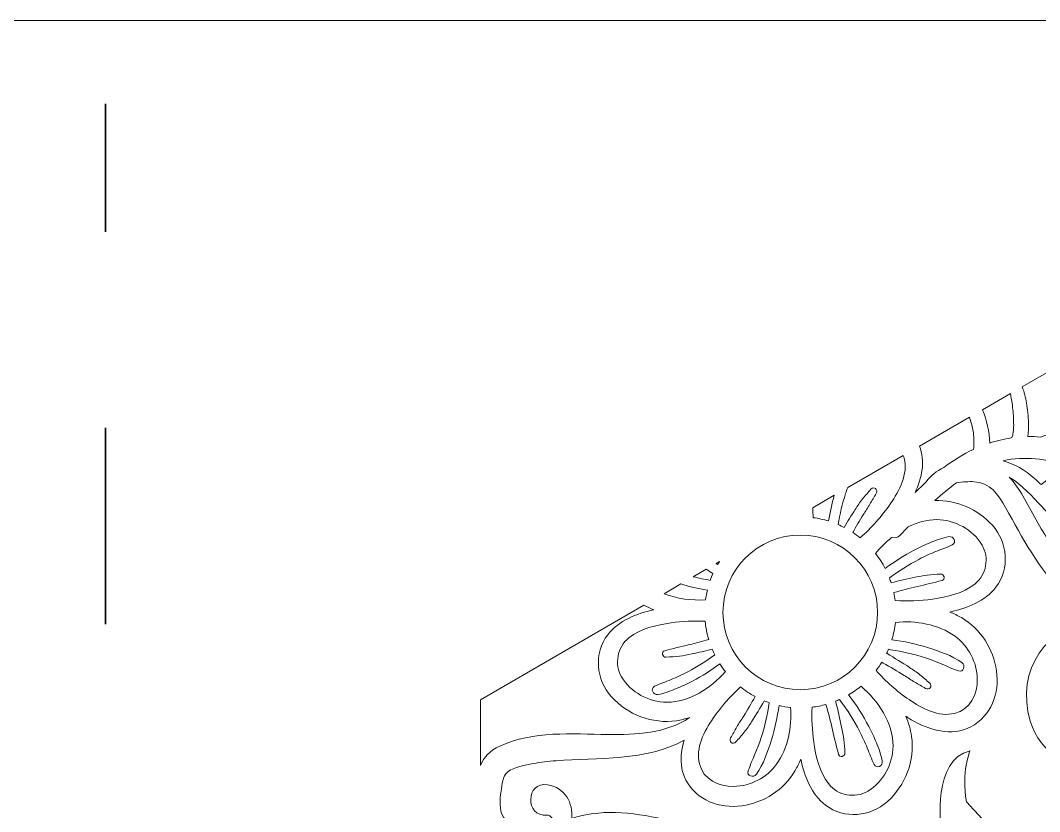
# Model space of a CAD drawing. Extents: x 7 to 992, y -718 to -282.
# Drawn here: x 256 to 363.3, y -365.7 to -282.5 of the extents above; entities that cross this region are included whole.
import ezdxf

# ---------------------------------------------------------------- set-up
doc = ezdxf.new("R2010")
doc.units = 0
doc.header["$MEASUREMENT"] = 0
doc.linetypes.add('AI-Linetype-2', pattern=[41.240002, 20.620001, -20.620001])
doc.layers.add('Layer 1', color=7, linetype='Continuous')

msp = doc.modelspace()

# ---------------------------------------------------------------- linework, layer by layer
at = {"layer": 'Layer 1', "color": 7, "linetype": 'AI-Linetype-2', "lineweight": 35, "true_color": 0xfffeff}
msp.add_lwpolyline([(264.99, -510.94), (264.99, -291.27)], dxfattribs=at)
at = {"layer": 'Layer 1', "lineweight": 0}
for points, knots in [([(515.44, -282.48), (515.44, -282.48), (265.44, -282.48), (265.44, -282.48), (265.44, -282.48), (259.14, -282.48), (259.14, -282.48), (259.14, -282.48), (27.26, -282.48), (27.26, -282.48), (27.26, -282.48), (27.26, -282.86), (27.26, -282.86), (27.26, -282.86), (25.9, -282.86), (25.9, -282.86), (25.9, -282.86), (24.9, -282.86), (24.9, -282.86), (24.9, -282.86), (7.49, -306.85), (7.49, -306.85), (7.49, -306.85), (7.49, -496.33), (7.49, -496.33), (7.49, -496.33), (24.9, -524.26), (24.9, -524.26), (24.9, -524.26), (25.04, -524.26), (25.04, -524.26), (25.04, -524.26), (25.9, -525.98), (25.9, -525.98), (25.9, -525.98), (34.58, -543.33), (34.58, -543.33), (34.58, -543.33), (85.48, -645.12), (85.48, -645.12), (85.48, -645.12), (85.48, -693.39), (85.48, -693.39), (85.48, -693.6), (85.49, -693.81), (85.49, -694.02), (85.35, -694.6), (85.27, -695.2), (85.27, -695.83), (85.27, -695.83), (85.27, -710.02), (85.27, -710.02), (85.27, -714.22), (88.67, -717.63), (92.87, -717.63), (92.87, -717.63), (107.07, -717.63), (107.07, -717.63), (107.48, -717.63), (107.89, -717.59), (108.29, -717.52), (108.74, -717.55), (109.19, -717.56), (109.64, -717.56), (109.64, -717.56), (182.16, -717.56), (182.16, -717.56), (182.56, -717.56), (182.97, -717.55), (183.37, -717.53), (183.74, -717.59), (184.13, -717.63), (184.52, -717.63), (184.52, -717.63), (198.72, -717.63), (198.72, -717.63), (202.92, -717.63), (206.32, -714.22), (206.32, -710.02), (206.32, -710.02), (206.32, -695.83), (206.32, -695.83), (206.32, -695.53), (206.3, -695.25), (206.27, -694.96), (206.3, -694.46), (206.32, -693.96), (206.33, -693.45), (206.33, -693.45), (206.33, -645.12), (206.33, -645.12), (206.33, -645.12), (257.2, -543.33), (257.2, -543.33), (257.2, -543.33), (259.14, -539.46), (259.14, -539.46), (259.14, -539.46), (266.76, -524.21), (266.76, -524.21), (266.76, -524.21), (266.76, -645.12), (266.76, -645.12), (266.76, -645.12), (363.47, -645.12), (363.47, -645.12), (363.74, -645.12), (364, -645.1), (364.27, -645.1), (364.76, -645.2), (365.27, -645.25), (365.79, -645.25), (365.79, -645.25), (379.98, -645.25), (379.98, -645.25), (384.18, -645.25), (387.59, -641.84), (387.59, -637.64), (387.59, -637.64), (387.59, -623.45), (387.59, -623.45), (387.59, -623.12), (387.56, -622.8), (387.52, -622.49), (387.56, -621.96), (387.58, -621.43), (387.58, -620.89), (387.58, -620.89), (387.58, -584.63), (387.58, -584.63), (387.58, -584.63), (508.12, -524.36), (508.12, -524.36), (508.12, -524.36), (508.12, -717.56), (508.12, -717.56), (508.12, -717.56), (544.38, -717.56), (544.38, -717.56), (545.28, -717.56), (546.17, -717.51), (547.05, -717.42), (547.05, -717.42), (560.83, -717.42), (560.83, -717.42), (565.03, -717.42), (568.44, -714.01), (568.44, -709.81), (568.44, -709.81), (568.44, -696.13), (568.44, -696.13), (568.53, -695.25), (568.59, -694.36), (568.59, -693.45), (568.59, -693.45), (568.59, -645.12), (568.59, -645.12), (568.59, -645.12), (689.44, -645.12), (689.44, -645.12), (689.44, -645.12), (689.44, -693.39), (689.44, -693.39), (689.44, -693.59), (689.45, -693.79), (689.46, -693.99), (689.34, -694.51), (689.28, -695.06), (689.28, -695.61), (689.28, -695.61), (689.28, -709.81), (689.28, -709.81), (689.28, -714.01), (692.69, -717.42), (696.89, -717.42), (696.89, -717.42), (710.98, -717.42), (710.98, -717.42), (711.84, -717.51), (712.72, -717.56), (713.61, -717.56), (713.61, -717.56), (749.9, -717.56), (749.9, -717.56), (749.9, -717.56), (749.9, -524.21), (749.9, -524.21), (749.9, -524.21), (870.73, -584.62), (870.73, -584.62), (870.73, -584.62), (870.73, -620.95), (870.73, -620.95), (870.73, -621.35), (870.74, -621.75), (870.76, -622.15), (870.71, -622.51), (870.67, -622.87), (870.67, -623.23), (870.67, -623.23), (870.67, -637.43), (870.67, -637.43), (870.67, -641.63), (874.08, -645.04), (878.28, -645.04), (878.28, -645.04), (892.48, -645.04), (892.48, -645.04), (892.58, -645.04), (892.69, -645.03), (892.79, -645.02), (893.49, -645.08), (894.19, -645.12), (894.9, -645.12), (894.9, -645.12), (991.58, -645.12), (991.58, -645.12), (991.58, -645.12), (991.58, -282.48), (991.58, -282.48), (991.58, -282.48), (515.44, -282.48), (515.44, -282.48)], [0, 0, 0, 0, 1, 1, 1, 2, 2, 2, 3, 3, 3, 4, 4, 4, 5, 5, 5, 6, 6, 6, 7, 7, 7, 8, 8, 8, 9, 9, 9, 10, 10, 10, 11, 11, 11, 12, 12, 12, 13, 13, 13, 14, 14, 14, 15, 15, 15, 16, 16, 16, 17, 17, 17, 18, 18, 18, 19, 19, 19, 20, 20, 20, 21, 21, 21, 22, 22, 22, 23, 23, 23, 24, 24, 24, 25, 25, 25, 26, 26, 26, 27, 27, 27, 28, 28, 28, 29, 29, 29, 30, 30, 30, 31, 31, 31, 32, 32, 32, 33, 33, 33, 34, 34, 34, 35, 35, 35, 36, 36, 36, 37, 37, 37, 38, 38, 38, 39, 39, 39, 40, 40, 40, 41, 41, 41, 42, 42, 42, 43, 43, 43, 44, 44, 44, 45, 45, 45, 46, 46, 46, 47, 47, 47, 48, 48, 48, 49, 49, 49, 50, 50, 50, 51, 51, 51, 52, 52, 52, 53, 53, 53, 54, 54, 54, 55, 55, 55, 56, 56, 56, 57, 57, 57, 58, 58, 58, 59, 59, 59, 60, 60, 60, 61, 61, 61, 62, 62, 62, 63, 63, 63, 64, 64, 64, 65, 65, 65, 66, 66, 66, 67, 67, 67, 68, 68, 68, 69, 69, 69, 70, 70, 70, 71, 71, 71, 72, 72, 72, 73, 73, 73, 74, 74, 74, 74]), ([(368.57, -319.79), (368.89, -320.33), (369.37, -320.66), (369.79, -321.1), (370.82, -322.19), (372.68, -321.24), (372.91, -319.95), (373.11, -318.84), (372.34, -317.93), (371.36, -317.74), (371.36, -317.74), (371.45, -317.51), (371.45, -317.51), (371.63, -317.13), (372.1, -316.89), (372.46, -316.72), (373.45, -316.26), (374.7, -316.29), (375.53, -317.05), (377.55, -318.86), (376.19, -321.39), (374.51, -322.83), (373.59, -323.61), (372.53, -324.38), (371.4, -324.81), (370.16, -325.28), (368.76, -325.16), (367.47, -325.36), (366.1, -325.57), (364.72, -325.89), (363.38, -326.31), (362.93, -326.27), (362.49, -326.26), (362.06, -326.26), (362.14, -325.79), (362.13, -325.3), (362.12, -324.82), (362.1, -324.12), (362.03, -323.41), (361.91, -322.72), (361.81, -322.16), (361.71, -321.55), (361.45, -321.03), (361.45, -321.03), (368.15, -317.16), (368.15, -317.16), (368.12, -317.31), (368.09, -317.46), (368.07, -317.61), (368, -318.37), (368.17, -319.13), (368.57, -319.79)], [0, 0, 0, 0, 1, 1, 1, 2, 2, 2, 3, 3, 3, 4, 4, 4, 5, 5, 5, 6, 6, 6, 7, 7, 7, 8, 8, 8, 9, 9, 9, 10, 10, 10, 11, 11, 11, 12, 12, 12, 13, 13, 13, 14, 14, 14, 15, 15, 15, 16, 16, 16, 17, 17, 17, 17]), ([(360.49, -325.98), (360.49, -325.98), (360.46, -326.13), (360.46, -326.13), (360.46, -326.13), (360.36, -326.35), (360.36, -326.35), (360.36, -326.35), (360.31, -326.41), (360.31, -326.41), (359.53, -326.52), (358.77, -326.7), (358.04, -326.94), (358.01, -325.74), (357.73, -324.54), (357.28, -323.44), (357.28, -323.44), (360.23, -321.74), (360.23, -321.74), (360.27, -322.08), (360.35, -322.41), (360.4, -322.76), (360.48, -323.34), (360.54, -323.92), (360.55, -324.51), (360.57, -325), (360.58, -325.5), (360.49, -325.98)], [0, 0, 0, 0, 1, 1, 1, 2, 2, 2, 3, 3, 3, 4, 4, 4, 5, 5, 5, 6, 6, 6, 7, 7, 7, 8, 8, 8, 9, 9, 9, 9]), ([(350.65, -327.26), (350.65, -327.26), (355.92, -324.23), (355.92, -324.23), (356.13, -324.84), (356.29, -325.52), (356.35, -326.13), (356.4, -326.6), (356.38, -327.11), (356.34, -327.61), (355.24, -328.13), (354.19, -328.78), (353.2, -329.53), (352.44, -329.88), (351.79, -330.38), (351.37, -331.03), (350.97, -331.4), (350.58, -331.78), (350.19, -332.16), (350.9, -330.63), (351.28, -328.84), (350.65, -327.26)], [0, 0, 0, 0, 1, 1, 1, 2, 2, 2, 3, 3, 3, 4, 4, 4, 5, 5, 5, 6, 6, 6, 7, 7, 7, 7]), ([(347.59, -333.32), (346.69, -334.65), (345.6, -335.85), (344.4, -336.92), (344.16, -336.72), (343.9, -336.53), (343.63, -336.36), (343.99, -335.73), (344.34, -335.1), (344.73, -334.49), (344.96, -334.12), (345.21, -333.76), (345.43, -333.38), (345.65, -333), (345.87, -332.62), (346.1, -332.24), (346.33, -331.85), (345.85, -331.45), (345.54, -331.8), (345.24, -332.14), (344.94, -332.48), (344.66, -332.83), (344.37, -333.17), (344.13, -333.56), (343.89, -333.93), (343.48, -334.55), (343.1, -335.19), (342.72, -335.82), (342.52, -335.72), (342.31, -335.62), (342.1, -335.53), (342.27, -334.42), (342.52, -333.32), (342.87, -332.26), (342.94, -332.04), (343.03, -331.83), (343.11, -331.62), (343.11, -331.62), (348.95, -328.25), (348.95, -328.25), (348.98, -328.34), (349.02, -328.43), (349.04, -328.53), (349.48, -330.22), (348.52, -331.97), (347.59, -333.32)], [0, 0, 0, 0, 1, 1, 1, 2, 2, 2, 3, 3, 3, 4, 4, 4, 5, 5, 5, 6, 6, 6, 7, 7, 7, 8, 8, 8, 9, 9, 9, 10, 10, 10, 11, 11, 11, 12, 12, 12, 13, 13, 13, 14, 14, 14, 15, 15, 15, 15]), ([(366.19, -329.36), (365.91, -329.55), (365.63, -329.74), (365.35, -329.93), (364.71, -330.37), (364.08, -330.85), (363.46, -331.32), (363.22, -331.1), (362.98, -330.87), (362.74, -330.66), (361.75, -329.78), (360.64, -329.15), (359.45, -328.81), (361.74, -328.3), (364.02, -328.59), (366.19, -329.36)], [0, 0, 0, 0, 1, 1, 1, 2, 2, 2, 3, 3, 3, 4, 4, 4, 5, 5, 5, 5]), ([(359.71, -333.74), (361.53, -336.99), (363.18, -340.14), (365.81, -342.85), (366.77, -343.83), (367.85, -344.71), (369, -345.45), (364.23, -346.18), (360.67, -350.71), (362.31, -356.2), (364.4, -363.13), (374.79, -361.86), (377.11, -368.81), (376.54, -369.37), (376.05, -369.96), (375.66, -370.55), (374.06, -372.98), (372.16, -377.25), (372.74, -380.43), (371.25, -381.16), (369.86, -382.08), (368.6, -383.16), (368.6, -383.16), (364.77, -378.06), (364.77, -378.06), (364.01, -373.47), (355.59, -364.67), (355.59, -364.67), (355.02, -361.61), (355.97, -359.31), (355.97, -359.31), (351.96, -360.27), (352.91, -367.35), (352.91, -367.35), (359.42, -371.17), (361.14, -380.35), (361.14, -380.35), (364.38, -382.22), (365.83, -384.17), (366.45, -385.3), (365.77, -386.09), (365.14, -386.94), (364.59, -387.84), (362.34, -386.7), (359.85, -385.98), (357.62, -384.81), (354.7, -383.28), (351.86, -381.62), (349.11, -379.8), (343.65, -376.2), (338.3, -372.18), (332.31, -369.46), (328.18, -367.59), (319.61, -364.48), (314.07, -366.43), (314.19, -364.82), (313.37, -363.2), (311.52, -362.89), (309.21, -362.5), (309.1, -366.31), (311.46, -366.08), (311.83, -366.05), (312.23, -366.59), (312.16, -366.94), (312.04, -367.54), (311.06, -367.82), (310.57, -367.9), (309.22, -368.15), (307.56, -367.56), (306.86, -366.31), (306.4, -365.48), (306.49, -364.47), (306.62, -363.57), (306.72, -362.87), (306.74, -361.99), (307.32, -361.54), (307.98, -361.03), (309.21, -360.81), (310, -360.66), (310.79, -360.5), (311.6, -360.42), (312.4, -360.36), (316.69, -360.04), (322.01, -360.39), (325.9, -358.2), (325.46, -359.59), (325.37, -361.08), (326.07, -362.39), (327.23, -364.54), (329.6, -365.43), (331.95, -365.1), (334.28, -364.77), (336.37, -363.43), (337.56, -361.4), (337.79, -361.01), (337.98, -360.6), (338.15, -360.19), (338.54, -361.97), (339.29, -363.91), (340.77, -365.04), (342.73, -366.53), (345.48, -366.27), (347.28, -364.66), (349.17, -362.96), (350.19, -360.34), (349.81, -357.81), (349.71, -357.08), (349.5, -356.37), (349.22, -355.69), (349.41, -355.81), (349.59, -355.95), (349.79, -356.06), (351.61, -357.11), (354.06, -357.87), (356.05, -356.8), (358.2, -355.65), (359.09, -353.27), (358.76, -350.92), (358.43, -348.59), (357.09, -346.51), (355.06, -345.31), (354.67, -345.08), (354.27, -344.9), (353.85, -344.72), (355.63, -344.33), (357.57, -343.59), (358.7, -342.1), (360.19, -340.15), (359.93, -337.4), (358.32, -335.6), (356.8, -333.9), (354.54, -332.92), (352.27, -333), (352.99, -332.33), (353.74, -331.7), (354.53, -331.13), (355.19, -331.01), (355.89, -330.99), (356.37, -331.01), (358.07, -331.07), (358.94, -332.37), (359.71, -333.74)], [0, 0, 0, 0, 1, 1, 1, 2, 2, 2, 3, 3, 3, 4, 4, 4, 5, 5, 5, 6, 6, 6, 7, 7, 7, 8, 8, 8, 9, 9, 9, 10, 10, 10, 11, 11, 11, 12, 12, 12, 13, 13, 13, 14, 14, 14, 15, 15, 15, 16, 16, 16, 17, 17, 17, 18, 18, 18, 19, 19, 19, 20, 20, 20, 21, 21, 21, 22, 22, 22, 23, 23, 23, 24, 24, 24, 25, 25, 25, 26, 26, 26, 27, 27, 27, 28, 28, 28, 29, 29, 29, 30, 30, 30, 31, 31, 31, 32, 32, 32, 33, 33, 33, 34, 34, 34, 35, 35, 35, 36, 36, 36, 37, 37, 37, 38, 38, 38, 39, 39, 39, 40, 40, 40, 41, 41, 41, 42, 42, 42, 43, 43, 43, 44, 44, 44, 45, 45, 45, 46, 46, 46, 47, 47, 47, 47]), ([(372.89, -345.12), (369.29, -343.58), (366.54, -340.71), (364.42, -337.5), (363.35, -335.88), (362.5, -334.16), (361.52, -332.49), (361.13, -331.82), (360.66, -331.13), (360.1, -330.53), (361.34, -331.29), (362.38, -332.41), (363.48, -333.59), (365.37, -335.63), (367.36, -337.57), (369.51, -339.33), (372.83, -342.04), (377.06, -344.86), (381.45, -345.66), (378.69, -346.56), (375.48, -346.23), (372.89, -345.12)], [0, 0, 0, 0, 1, 1, 1, 2, 2, 2, 3, 3, 3, 4, 4, 4, 5, 5, 5, 6, 6, 6, 7, 7, 7, 7]), ([(339.42, -333.75), (339.42, -333.75), (341.68, -332.44), (341.68, -332.44), (341.43, -333.33), (341.23, -334.23), (341.08, -335.14), (340.56, -334.98), (340.02, -334.87), (339.47, -334.8), (339.44, -334.45), (339.42, -334.1), (339.42, -333.75)], [0, 0, 0, 0, 1, 1, 1, 2, 2, 2, 3, 3, 3, 4, 4, 4, 4]), ([(352.48, -335), (354.33, -335), (356.29, -336.06), (357.23, -337.67), (358.02, -339.01), (357.7, -340.81), (356.48, -341.78), (355.23, -342.76), (353.56, -343.14), (352.02, -343.36), (350.72, -343.54), (349.4, -343.58), (348.08, -343.51), (348.05, -343.23), (348.01, -342.96), (347.95, -342.68), (348.77, -342.44), (349.6, -342.23), (350.44, -342.03), (351.3, -341.84), (352.16, -341.62), (353.03, -341.4), (353.44, -341.3), (353.24, -340.69), (352.86, -340.72), (352.4, -340.75), (351.93, -340.77), (351.46, -340.83), (351.03, -340.88), (350.6, -340.98), (350.18, -341.06), (349.34, -341.23), (348.5, -341.43), (347.67, -341.65), (347.62, -341.48), (347.55, -341.31), (347.48, -341.14), (348.46, -340.4), (349.5, -339.75), (350.59, -339.18), (351.16, -338.88), (351.75, -338.61), (352.35, -338.36), (352.93, -338.12), (353.52, -337.93), (354.09, -337.66), (354.6, -337.41), (354.23, -336.71), (353.74, -336.79), (353.06, -336.9), (352.44, -337.16), (351.81, -337.41), (351.23, -337.65), (350.66, -337.92), (350.1, -338.21), (349.02, -338.76), (348.01, -339.42), (347.04, -340.14), (346.75, -339.58), (346.41, -339.05), (346.02, -338.56), (346.51, -337.96), (347.09, -337.39), (347.72, -336.88), (348.02, -336.96), (348.36, -336.91), (348.63, -336.63), (348.91, -336.34), (349.19, -336.05), (349.47, -335.76), (350.42, -335.3), (351.44, -335.01), (352.48, -335)], [0, 0, 0, 0, 1, 1, 1, 2, 2, 2, 3, 3, 3, 4, 4, 4, 5, 5, 5, 6, 6, 6, 7, 7, 7, 8, 8, 8, 9, 9, 9, 10, 10, 10, 11, 11, 11, 12, 12, 12, 13, 13, 13, 14, 14, 14, 15, 15, 15, 16, 16, 16, 17, 17, 17, 18, 18, 18, 19, 19, 19, 20, 20, 20, 21, 21, 21, 22, 22, 22, 23, 23, 23, 24, 24, 24, 24]), ([(346.25, -344.76), (346.25, -349.24), (342.59, -352.89), (338.11, -352.89), (333.62, -352.89), (329.97, -349.24), (329.97, -344.76), (329.97, -340.27), (333.62, -336.62), (338.11, -336.62), (342.59, -336.62), (346.25, -340.27), (346.25, -344.76)], [0, 0, 0, 0, 1, 1, 1, 2, 2, 2, 3, 3, 3, 4, 4, 4, 4]), ([(329.24, -339.63), (329.24, -339.63), (329.6, -339.42), (329.6, -339.42), (329.54, -339.52), (329.47, -339.62), (329.41, -339.72), (329.41, -339.72), (329.24, -339.63), (329.24, -339.63)], [0, 0, 0, 0, 1, 1, 1, 2, 2, 2, 3, 3, 3, 3]), ([(326.85, -341.01), (326.85, -341.01), (328.21, -340.22), (328.21, -340.22), (328.45, -340.37), (328.69, -340.52), (328.92, -340.66), (328.82, -340.9), (328.73, -341.14), (328.64, -341.39), (328.04, -341.28), (327.44, -341.16), (326.85, -341.01)], [0, 0, 0, 0, 1, 1, 1, 2, 2, 2, 3, 3, 3, 4, 4, 4, 4]), ([(328.33, -342.42), (328.25, -342.75), (328.19, -343.09), (328.14, -343.43), (326.68, -343.54), (325.15, -343.33), (323.77, -342.79), (323.77, -342.79), (325.52, -341.77), (325.52, -341.77), (326.44, -342.06), (327.38, -342.26), (328.33, -342.42)], [0, 0, 0, 0, 1, 1, 1, 2, 2, 2, 3, 3, 3, 4, 4, 4, 4]), ([(317.84, -347.11), (316.35, -349.06), (316.61, -351.82), (318.22, -353.62), (319.92, -355.51), (322.54, -356.53), (325.07, -356.15), (325.54, -356.08), (326, -355.96), (326.45, -355.82), (324, -357.5), (320.81, -357.64), (317.84, -357.6), (314.09, -357.54), (309.98, -357.21), (306.48, -358.82), (305.42, -359.31), (304.8, -360), (304.44, -360.85), (304.44, -360.85), (304.44, -353.95), (304.44, -353.95), (304.44, -353.95), (321.66, -344), (321.66, -344), (322, -344.18), (322.34, -344.35), (322.68, -344.49), (320.91, -344.88), (318.97, -345.63), (317.84, -347.11)], [0, 0, 0, 0, 1, 1, 1, 2, 2, 2, 3, 3, 3, 4, 4, 4, 5, 5, 5, 6, 6, 6, 7, 7, 7, 8, 8, 8, 9, 9, 9, 10, 10, 10, 10]), ([(324.52, -345.86), (325.7, -345.69), (326.9, -345.64), (328.09, -345.68), (328.15, -346.35), (328.28, -347), (328.47, -347.62), (327.79, -347.81), (327.11, -348), (326.43, -348.15), (325.56, -348.35), (324.7, -348.57), (323.84, -348.79), (323.43, -348.89), (323.62, -349.5), (324, -349.47), (324.47, -349.44), (324.94, -349.42), (325.4, -349.36), (325.83, -349.31), (326.26, -349.21), (326.68, -349.13), (327.4, -348.98), (328.11, -348.81), (328.82, -348.63), (328.91, -348.83), (329.01, -349.03), (329.11, -349.24), (328.21, -349.89), (327.27, -350.49), (326.27, -351.01), (325.7, -351.31), (325.11, -351.58), (324.51, -351.82), (323.93, -352.07), (323.34, -352.26), (322.77, -352.53), (322.26, -352.78), (322.64, -353.48), (323.13, -353.4), (323.8, -353.29), (324.43, -353.03), (325.05, -352.78), (325.64, -352.54), (326.21, -352.27), (326.77, -351.98), (327.77, -351.46), (328.73, -350.85), (329.64, -350.18), (329.82, -350.46), (330.02, -350.73), (330.22, -350.99), (328.69, -352.75), (326.43, -354.2), (324.06, -354.21), (322.2, -354.22), (320.25, -353.16), (319.3, -351.55), (318.52, -350.2), (318.84, -348.4), (320.06, -347.44), (321.31, -346.45), (322.97, -346.07), (324.52, -345.86)], [0, 0, 0, 0, 1, 1, 1, 2, 2, 2, 3, 3, 3, 4, 4, 4, 5, 5, 5, 6, 6, 6, 7, 7, 7, 8, 8, 8, 9, 9, 9, 10, 10, 10, 11, 11, 11, 12, 12, 12, 13, 13, 13, 14, 14, 14, 15, 15, 15, 16, 16, 16, 17, 17, 17, 18, 18, 18, 19, 19, 19, 20, 20, 20, 21, 21, 21, 21]), ([(351.73, -352.2), (351.39, -351.9), (351.05, -351.61), (350.7, -351.32), (350.35, -351.04), (349.97, -350.8), (349.59, -350.55), (348.83, -350.04), (348.04, -349.56), (347.25, -349.1), (347.25, -349.1), (347.18, -349.08), (347.18, -349.08), (347.25, -348.93), (347.33, -348.78), (347.39, -348.63), (347.39, -348.63), (347.61, -348.69), (347.61, -348.69), (348.85, -348.86), (350.08, -349.15), (351.27, -349.53), (352.47, -349.91), (353.58, -350.5), (354.76, -350.91), (355.31, -351.1), (355.52, -350.33), (355.12, -350.04), (354.07, -349.28), (352.72, -348.84), (351.49, -348.46), (350.27, -348.07), (349.02, -347.81), (347.74, -347.63), (347.92, -347.04), (348.05, -346.43), (348.11, -345.81), (350.25, -345.59), (352.62, -346), (354.39, -347.27), (355.83, -348.31), (356.69, -349.99), (356.73, -351.77), (356.78, -353.35), (355.99, -354.96), (354.35, -355.38), (352.66, -355.81), (350.91, -354.86), (349.55, -353.93), (348.27, -353.06), (347.12, -352.02), (346.08, -350.87), (346.29, -350.59), (346.5, -350.29), (346.68, -349.99), (346.68, -349.99), (346.82, -350.1), (346.82, -350.1), (347.57, -350.51), (348.31, -350.94), (349.04, -351.39), (349.41, -351.62), (349.77, -351.88), (350.15, -352.1), (350.53, -352.32), (350.91, -352.53), (351.29, -352.76), (351.67, -352.99), (352.08, -352.51), (351.73, -352.2)], [0, 0, 0, 0, 1, 1, 1, 2, 2, 2, 3, 3, 3, 4, 4, 4, 5, 5, 5, 6, 6, 6, 7, 7, 7, 8, 8, 8, 9, 9, 9, 10, 10, 10, 11, 11, 11, 12, 12, 12, 13, 13, 13, 14, 14, 14, 15, 15, 15, 16, 16, 16, 17, 17, 17, 18, 18, 18, 19, 19, 19, 20, 20, 20, 21, 21, 21, 22, 22, 22, 23, 23, 23, 23]), ([(331.33, -358.39), (331.62, -358.05), (331.92, -357.71), (332.2, -357.36), (332.49, -357.02), (332.73, -356.63), (332.98, -356.26), (333.45, -355.54), (333.89, -354.81), (334.32, -354.07), (334.49, -354.14), (334.66, -354.2), (334.84, -354.26), (334.84, -354.26), (334.83, -354.27), (334.83, -354.27), (334.67, -355.51), (334.38, -356.74), (334, -357.93), (333.61, -359.13), (333.03, -360.24), (332.62, -361.43), (332.43, -361.97), (333.2, -362.19), (333.49, -361.79), (334.24, -360.74), (334.69, -359.38), (335.07, -358.16), (335.44, -356.98), (335.69, -355.78), (335.87, -354.56), (336.27, -354.65), (336.68, -354.72), (337.09, -354.77), (337.24, -356.82), (336.82, -359.04), (335.61, -360.73), (334.56, -362.17), (332.89, -363.02), (331.11, -363.07), (329.52, -363.12), (327.91, -362.33), (327.49, -360.69), (327.06, -359), (328.01, -357.25), (328.94, -355.89), (329.77, -354.69), (330.74, -353.59), (331.81, -352.59), (332.29, -352.98), (332.8, -353.33), (333.35, -353.62), (332.96, -354.32), (332.56, -355.02), (332.13, -355.7), (331.9, -356.07), (331.65, -356.43), (331.43, -356.81), (331.21, -357.19), (330.99, -357.57), (330.77, -357.95), (330.54, -358.34), (331.02, -358.74), (331.33, -358.39)], [0, 0, 0, 0, 1, 1, 1, 2, 2, 2, 3, 3, 3, 4, 4, 4, 5, 5, 5, 6, 6, 6, 7, 7, 7, 8, 8, 8, 9, 9, 9, 10, 10, 10, 11, 11, 11, 12, 12, 12, 13, 13, 13, 14, 14, 14, 15, 15, 15, 16, 16, 16, 17, 17, 17, 18, 18, 18, 19, 19, 19, 20, 20, 20, 21, 21, 21, 21]), ([(342.7, -358.13), (342.65, -357.7), (342.55, -357.27), (342.46, -356.84), (342.28, -355.95), (342.07, -355.05), (341.84, -354.17), (341.84, -354.17), (341.8, -354.11), (341.8, -354.11), (341.95, -354.05), (342.1, -353.98), (342.25, -353.91), (342.25, -353.91), (342.29, -354.02), (342.29, -354.02), (343.07, -355.03), (343.76, -356.12), (344.34, -357.25), (344.64, -357.83), (344.91, -358.42), (345.16, -359.02), (345.4, -359.6), (345.59, -360.19), (345.87, -360.75), (346.12, -361.27), (346.82, -360.89), (346.74, -360.4), (346.63, -359.73), (346.37, -359.1), (346.11, -358.47), (345.88, -357.89), (345.61, -357.32), (345.32, -356.76), (344.72, -355.61), (344.02, -354.51), (343.23, -353.48), (343.23, -353.48), (343.18, -353.43), (343.18, -353.43), (343.64, -353.16), (344.09, -352.86), (344.5, -352.52), (346.32, -354.06), (347.86, -356.38), (347.87, -358.82), (347.88, -360.67), (346.82, -362.63), (345.21, -363.57), (343.87, -364.36), (342.06, -364.04), (341.1, -362.81), (340.12, -361.57), (339.73, -359.9), (339.52, -358.36), (339.35, -357.16), (339.3, -355.94), (339.35, -354.73), (339.85, -354.67), (340.34, -354.57), (340.81, -354.44), (340.81, -354.44), (340.83, -354.56), (340.83, -354.56), (341.07, -355.4), (341.3, -356.25), (341.49, -357.1), (341.69, -357.97), (341.91, -358.83), (342.12, -359.69), (342.23, -360.1), (342.83, -359.9), (342.81, -359.53), (342.78, -359.06), (342.75, -358.59), (342.7, -358.13)], [0, 0, 0, 0, 1, 1, 1, 2, 2, 2, 3, 3, 3, 4, 4, 4, 5, 5, 5, 6, 6, 6, 7, 7, 7, 8, 8, 8, 9, 9, 9, 10, 10, 10, 11, 11, 11, 12, 12, 12, 13, 13, 13, 14, 14, 14, 15, 15, 15, 16, 16, 16, 17, 17, 17, 18, 18, 18, 19, 19, 19, 20, 20, 20, 21, 21, 21, 22, 22, 22, 23, 23, 23, 24, 24, 24, 25, 25, 25, 25])]:
    msp.add_open_spline(points, degree=3, knots=knots, dxfattribs=at)

doc.saveas('drawing.dxf')
